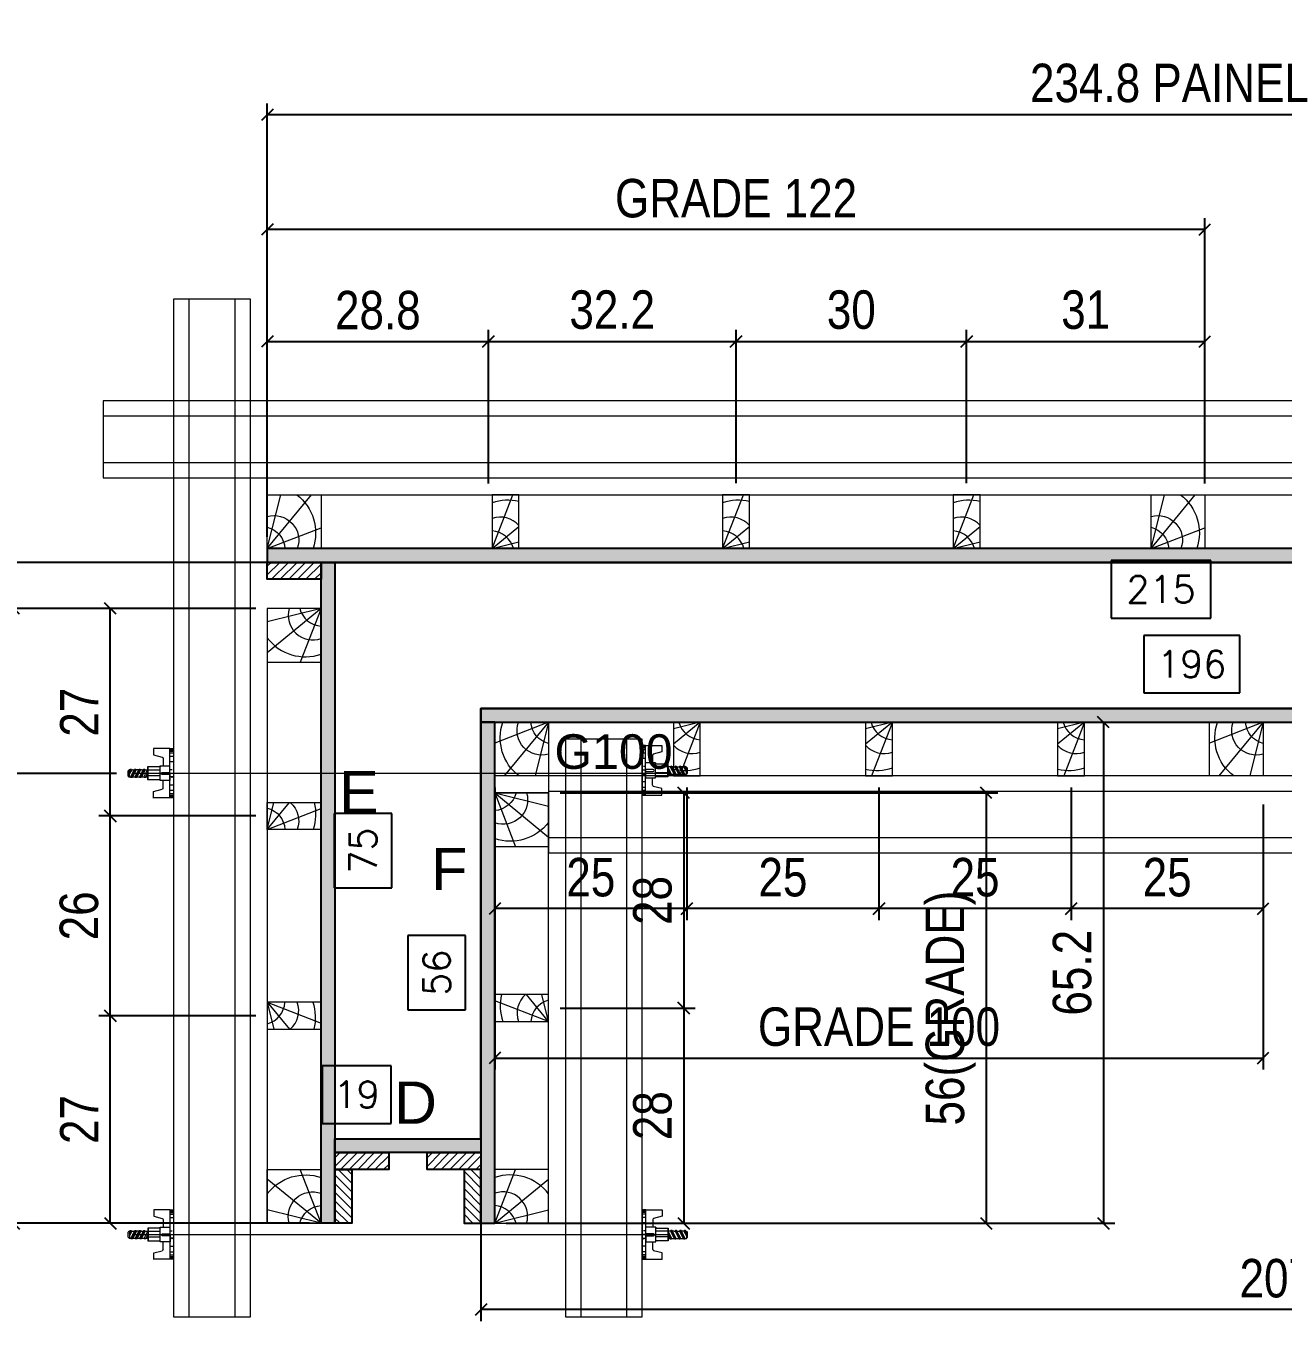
# Model space of a CAD drawing. Extents: x 2949 to 9203, y -16089 to 12527.
# Drawn here: x 3528.9 to 3856.1, y -8732.1 to -8395 of the extents above; entities that cross this region are included whole.
import ezdxf
from ezdxf.enums import TextEntityAlignment as Align

# ---------------------------------------------------------------- set-up
doc = ezdxf.new("R2010")
doc.units = 0
for name, color, linetype, lineweight in [('CONCRETO', 251, 'Continuous', 25), ('Hachura', 251, 'Continuous', 9), ('Madeira', 126, 'Continuous', 18), ('Perfil Metálico', 224, 'Continuous', 18), ('Texto Seção', 7, 'Continuous', 15)]:
    doc.layers.add(name, color=color, linetype=linetype, lineweight=lineweight)
for name, color, linetype in [('COTA', 241, 'Continuous'), ('MEIO_PONT', 93, 'Continuous'), ('Painéis', 200, 'Continuous'), ('SARRAFO', 251, 'Continuous'), ('TEXTO_GERAL', 7, 'Continuous')]:
    doc.layers.add(name, color=color, linetype=linetype)
doc.styles.add('ARIAL', font='arial.ttf')
doc.styles.add('COTA TECNICA 2X', font='techl___.ttf', dxfattribs={"height": 10})
doc.styles.add('ROMANS', font='romans.shx')
doc.styles.add('SANSSERIF', font='sas_____.pfb')
doc.dimstyles.new('Cota Seção interna', dxfattribs={"dimtxt": 7, "dimasz": 6, "dimexe": 0.18, "dimexo": 2, "dimgap": -4, "dimtad": 3, "dimdec": 1, "dimlfac": 0.5, "dimzin": 12, "dimdsep": 46, "dimtxsty": 'ROMANS', "dimblk": 'ARCHTICK', "dimcen": 0.09, "dimse1": 1, "dimse2": 1, "dimsd1": 1, "dimsd2": 1, "dimclrd": 180, "dimclre": 5, "dimclrt": 1, "dimadec": 0, "dimazin": 3, "dimtfac": 1, "dimtdec": 1, "dimtofl": 0, "dimtmove": 0, "dimatfit": 3, "dimldrblk": 'ARCHTICK', "dimfxl": 1, "dimtolj": 1, "dimtzin": 0, "dimarcsym": 0})
doc.dimstyles.new('SECAO PILAR', dxfattribs={"dimtxt": 10, "dimasz": 3, "dimexe": 3, "dimexo": 3, "dimgap": 3, "dimtad": 1, "dimdec": 1, "dimlfac": 0.5, "dimzin": 12, "dimdsep": 46, "dimtxsty": 'COTA TECNICA 2X', "dimblk1": 'OBLIQUE', "dimblk2": 'OBLIQUE', "dimsah": 1, "dimcen": 0.9, "dimclrd": 256, "dimclre": 256, "dimclrt": 256, "dimadec": 1, "dimazin": 3, "dimtfac": 1, "dimtdec": 1, "dimtmove": 0, "dimatfit": 3, "dimfxl": 1, "dimtolj": 1, "dimtzin": 12, "dimarcsym": 0})

# ---------------------------------------------------------------- blocks, each defined once
blk = doc.blocks.new('*D2548')
at = {"layer": 'COTA', "color": 180, "lineweight": -2, "transparency": 16777216}
for p, q in [((3623.96, -8665.61), (3605.96, -8665.61)), ((3605.96, -8665.61), (3605.96, -8680.61)), ((3623.96, -8680.61), (3623.96, -8665.61)), ((3605.96, -8680.61), (3623.96, -8680.61))]:
    blk.add_line(p, q, dxfattribs=at)
at = {"layer": 'Defpoints', "color": 0, "transparency": 16777216}
for p in [(3609.29, -8684.61), (3609.29, -8684.61), (3647.29, -8684.61)]:
    blk.add_point(p, dxfattribs=at)
at = {"layer": 'COTA', "color": 1, "transparency": 16777216, "insert": (3614.96, -8673.11), "char_height": 7, "attachment_point": 5, "style": 'ROMANS'}
blk.add_mtext('\\A1;19', dxfattribs=at)
blk = doc.blocks.new('_ArchTick')
at = {"color": 0, "linetype": 'ByBlock', "const_width": 0.15}
blk.add_lwpolyline([(-0.5, -0.5), (0.5, 0.5)], dxfattribs=at)
blk = doc.blocks.new('*D2563')
at = {"layer": 'COTA', "color": 180, "lineweight": -2, "transparency": 16777216}
for p, q in [((3837.29, -8534.11), (3811.29, -8534.11)), ((3811.29, -8534.11), (3811.29, -8549.11)), ((3837.29, -8549.11), (3837.29, -8534.11)), ((3811.29, -8549.11), (3837.29, -8549.11))]:
    blk.add_line(p, q, dxfattribs=at)
at = {"layer": 'Defpoints', "color": 0, "transparency": 16777216}
for p in [(3609.29, -8534.61), (4039.29, -8534.61), (4039.29, -8553.11)]:
    blk.add_point(p, dxfattribs=at)
at = {"layer": 'COTA', "color": 1, "transparency": 16777216, "insert": (3824.29, -8541.61), "char_height": 7, "attachment_point": 5, "style": 'ROMANS'}
blk.add_mtext('\\A1;215', dxfattribs=at)
blk = doc.blocks.new('C')
at = {"layer": 'Hachura', "color": 0}
for p, q in [((0, 3.22), (0, -3.22)), ((0.45, 3.22), (0, 3.22)), ((0.46, 3.16), (0, 3.16)), ((0.46, 3.05), (0, 3.05)), ((0.46, 2.88), (0, 2.88)), ((0, 2.75), (0, -1.16)), ((0.46, 2.65), (0, 2.65)), ((0.46, 2.23), (0, 2.23)), ((0.45, -3.23), (0.45, 3.22)), ((0.45, 3.22), (2.58, 3.22)), ((1.35, 1.94), (1.35, 0.96)), ((2.58, 2.39), (1.47, 2.09)), ((2.58, 3.22), (2.58, 2.39)), ((0.46, 1.51), (0, 1.51)), ((0.39, 0.49), (0.17, 0.49)), ((1.74, 0.97), (0.45, 0.97)), ((1.45, 0.1), (0.45, 0.1)), ((1.74, -0.97), (1.74, 0.97)), ((1.74, 0.97), (1.74, 0.84)), ((1.74, 0.97), (1.74, 0.84)), ((1.74, 0.84), (3.35, 0.84)), ((3.35, 0.45), (1.74, 0.45)), ((3.32, 0.84), (3.32, -0.84)), ((3.35, 0.84), (3.35, -0.84)), ((3.68, 0.45), (3.35, 0.45)), ((3.84, -0.52), (3.35, 0.45)), ((3.35, 0.06), (3.67, -0.57)), ((3.68, 0.45), (4.16, -0.52)), ((3.72, 0.5), (4.25, -0.57)), ((4.37, -0.55), (3.83, 0.53)), ((4.15, 0.45), (3.93, 0.45)), ((4.42, -0.52), (3.93, 0.45)), ((4.15, 0.45), (4.26, 0.45)), ((4.26, 0.45), (4.74, -0.52)), ((4.3, 0.5), (4.83, -0.57)), ((4.95, -0.55), (4.41, 0.53)), ((4.51, 0.45), (4.84, 0.45)), ((5, -0.52), (4.51, 0.45)), ((4.84, 0.45), (5.32, -0.52)), ((4.88, 0.5), (5.41, -0.57)), ((5.53, -0.55), (4.99, 0.53)), ((5.58, -0.52), (5.09, 0.45)), ((5.42, 0.45), (5.09, 0.45)), ((5.58, -0.52), (5.09, 0.45)), ((5.42, 0.45), (5.74, -0.19)), ((5.46, 0.5), (5.74, -0.07)), ((5.74, 0.19), (5.57, 0.53)), ((5.74, 0.32), (5.68, 0.45)), ((5.68, 0.45), (5.74, 0.45)), ((5.74, 0.45), (5.9, 0.29)), ((5.74, 0.45), (5.74, -0.52)), ((5.9, -0.36), (5.9, 0.29)), ((0.45, 0), (0, 0)), ((0.46, -1.52), (0, -1.52)), ((0.08, -0.48), (0.29, -0.48)), ((0.29, -0.48), (0.4, -0.48)), ((0.45, 0), (0.45, -0.97)), ((0.45, -0.16), (1.45, -0.16)), ((0.45, -0.65), (0.45, -0.32)), ((0.45, -3.23), (0.45, -0.65)), ((0.45, -0.97), (1.74, -0.97)), ((1.35, -1.94), (1.35, -0.97)), ((3.35, -0.32), (1.74, -0.32)), ((3.35, -0.84), (1.74, -0.84)), ((3.35, -0.07), (3.58, -0.52)), ((3.35, -0.52), (3.58, -0.52)), ((3.84, -0.52), (4.16, -0.52)), ((4.42, -0.52), (4.74, -0.52)), ((4.63, -0.52), (4.74, -0.52)), ((5, -0.52), (5.32, -0.52)), ((5.58, -0.52), (5.74, -0.52)), ((5.74, -0.52), (5.9, -0.36)), ((5.74, -0.52), (5.74, -0.52)), ((0.46, -2.23), (0, -2.23)), ((0.46, -2.65), (0, -2.65)), ((0.46, -2.88), (0, -2.88)), ((0.46, -3.05), (0, -3.05)), ((0.46, -3.16), (0, -3.16)), ((0, -3.22), (2.57, -3.22)), ((2.58, -2.39), (1.47, -2.1)), ((2.58, -3.23), (2.58, -2.39))]:
    blk.add_line(p, q, dxfattribs=at)
for centre, radius, start, end in [((1.52, 1.94), 0.161, 104.7436, 180), ((1.44, -0.03), 0.129, 272.695, 87.305), ((3.81, 0.39), 0.143, 25.5688, 154.4312), ((4.39, 0.39), 0.143, 25.5688, 154.4312), ((4.97, 0.39), 0.143, 25.5688, 154.4312), ((5.55, 0.39), 0.143, 25.5688, 154.4312), ((0.17, -0.37), 0.174, 221.744, 317.8592), ((3.71, -0.4), 0.174, 222.1408, 318.256), ((4.29, -0.4), 0.174, 222.1408, 318.256), ((4.87, -0.4), 0.174, 222.1408, 318.256), ((5.45, -0.4), 0.174, 222.1408, 318.256), ((5.61, -0.4), 0.174, 317.8592, 318.256), ((1.52, -1.94), 0.161, 180, 255.2564)]:
    blk.add_arc(centre, radius, start, end, dxfattribs=at)
blk = doc.blocks.new('_Oblique')
at = {"color": 0, "linetype": 'ByBlock', "lineweight": -2}
blk.add_line((-0.5, -0.5), (0.5, 0.5), dxfattribs=at)
blk = doc.blocks.new('*D2549')
at = {"layer": 'COTA', "lineweight": -2, "transparency": 16777216}
for p, q in [((3602.73, -8534.61), (3467.65, -8534.61)), ((3470.65, -8706.61), (3470.65, -8534.61)), ((3602.69, -8706.61), (3467.65, -8706.61))]:
    blk.add_line(p, q, dxfattribs=at)
at = {"layer": 'Defpoints', "color": 0, "transparency": 16777216}
for p in [(3470.65, -8534.61), (3605.73, -8534.61), (3605.69, -8706.61)]:
    blk.add_point(p, dxfattribs=at)
at = {"layer": 'COTA', "lineweight": -2, "transparency": 16777216, "xscale": 3, "yscale": 3, "zscale": 3}
for p, rotation in [((3470.65, -8534.61), 90), ((3470.65, -8706.61), 270)]:
    blk.add_blockref('_Oblique', p, dxfattribs=dict(at, rotation=rotation))
at = {"layer": 'COTA', "transparency": 16777216, "insert": (3462.53, -8620.61), "char_height": 10, "attachment_point": 5, "rotation": 90, "style": 'COTA TECNICA 2X'}
blk.add_mtext('\\A1;86 PAINEL', dxfattribs=at)
blk = doc.blocks.new('*D2564')
at = {"layer": 'COTA', "linetype": 'ByBlock', "lineweight": -2, "transparency": 16777216}
for p, q in [((3591.69, -8528.01), (3591.69, -8415.16)), ((4061.29, -8531.61), (4061.29, -8415.16)), ((4061.29, -8418.16), (3591.69, -8418.16))]:
    blk.add_line(p, q, dxfattribs=at)
at = {"layer": 'Defpoints', "color": 0, "linetype": 'ByBlock', "transparency": 16777216}
for p in [(3591.69, -8418.16), (3591.69, -8531.01), (4061.29, -8534.61)]:
    blk.add_point(p, dxfattribs=at)
at = {"layer": 'COTA', "linetype": 'ByBlock', "lineweight": -2, "transparency": 16777216, "xscale": 3, "yscale": 3, "zscale": 3, "rotation": 180}
blk.add_blockref('_Oblique', (3591.69, -8418.16), dxfattribs=at)
at = {"layer": 'COTA', "linetype": 'ByBlock', "lineweight": -2, "transparency": 16777216, "xscale": 3, "yscale": 3, "zscale": 3}
blk.add_blockref('_Oblique', (4061.29, -8418.16), dxfattribs=at)
at = {"layer": 'COTA', "linetype": 'ByBlock', "transparency": 16777216, "insert": (3826.49, -8409.92), "char_height": 10, "attachment_point": 5, "style": 'COTA TECNICA 2X'}
blk.add_mtext('\\A1;234.8 PAINEL', dxfattribs=at)
blk = doc.blocks.new('PONTALETE')
at = {"layer": 'Madeira'}
for q in [(2.71, 7), (7, 5.76), (7, 1.74)]:
    blk.add_line((0, 0), q, dxfattribs=at)
blk.add_lwpolyline([(0, 0), (7, 0), (7, 7), (0, 7)], close=True, dxfattribs=at)
for centre, radius, start, end in [((2.04, 0.06), 6.23, 37.2818, 109.0913), ((1.09, 0.9), 3.19, 343.603, 109.9847), ((-0.21, -0.78), 3.09, 14.6322, 86.0383)]:
    blk.add_arc(centre, radius, start, end, dxfattribs=at)
blk = doc.blocks.new('MEIO PONTALETE')
at = {"layer": 'Madeira'}
for q in [(2.71, 7), (3.5, 2.88), (3.5, 0.87)]:
    blk.add_line((0, 0), q, dxfattribs=at)
blk.add_lwpolyline([(0, 0), (3.5, 0), (3.5, 7), (0, 7)], close=True, dxfattribs=at)
for centre, radius, start, end in [((2.04, 0.06), 6.23, 76.4499, 109.0913), ((1.09, 0.9), 3.19, 40.9063, 109.9847), ((-0.21, -0.78), 3.09, 14.6322, 86.0383)]:
    blk.add_arc(centre, radius, start, end, dxfattribs=at)
blk = doc.blocks.new('*D2565')
at = {"layer": 'COTA', "lineweight": -2, "transparency": 16777216}
for p, q in [((3591.69, -8514.01), (3591.69, -8474.13)), ((3649.22, -8514.09), (3649.22, -8474.13)), ((3591.69, -8477.13), (3649.22, -8477.13))]:
    blk.add_line(p, q, dxfattribs=at)
at = {"layer": 'Defpoints', "color": 0, "transparency": 16777216}
for p in [(3649.22, -8477.13), (3591.69, -8517.01), (3649.22, -8517.09)]:
    blk.add_point(p, dxfattribs=at)
at = {"layer": 'COTA', "lineweight": -2, "transparency": 16777216, "xscale": 3, "yscale": 3, "zscale": 3, "rotation": 180}
blk.add_blockref('_Oblique', (3591.69, -8477.13), dxfattribs=at)
at = {"layer": 'COTA', "lineweight": -2, "transparency": 16777216, "xscale": 3, "yscale": 3, "zscale": 3}
blk.add_blockref('_Oblique', (3649.22, -8477.13), dxfattribs=at)
at = {"layer": 'COTA', "transparency": 16777216, "insert": (3620.46, -8469.04), "char_height": 10, "attachment_point": 5, "style": 'COTA TECNICA 2X'}
blk.add_mtext('\\A1;28.8', dxfattribs=at)
blk = doc.blocks.new('*D2566')
at = {"layer": 'COTA', "lineweight": -2, "transparency": 16777216}
for p, q in [((3649.22, -8514.09), (3649.22, -8474.13)), ((3713.69, -8514.01), (3713.69, -8474.13)), ((3649.22, -8477.13), (3713.69, -8477.13))]:
    blk.add_line(p, q, dxfattribs=at)
at = {"layer": 'Defpoints', "color": 0, "transparency": 16777216}
for p in [(3713.69, -8477.13), (3649.22, -8517.09), (3713.69, -8517.01)]:
    blk.add_point(p, dxfattribs=at)
at = {"layer": 'COTA', "lineweight": -2, "transparency": 16777216, "xscale": 3, "yscale": 3, "zscale": 3, "rotation": 180}
blk.add_blockref('_Oblique', (3649.22, -8477.13), dxfattribs=at)
at = {"layer": 'COTA', "lineweight": -2, "transparency": 16777216, "xscale": 3, "yscale": 3, "zscale": 3}
blk.add_blockref('_Oblique', (3713.69, -8477.13), dxfattribs=at)
at = {"layer": 'COTA', "transparency": 16777216, "insert": (3681.46, -8468.91), "char_height": 10, "attachment_point": 5, "style": 'COTA TECNICA 2X'}
blk.add_mtext('\\A1;32.2', dxfattribs=at)
blk = doc.blocks.new('*D2567')
at = {"layer": 'COTA', "lineweight": -2, "transparency": 16777216}
for p, q in [((3713.69, -8514.01), (3713.69, -8474.13)), ((3773.69, -8514.01), (3773.69, -8474.13)), ((3713.69, -8477.13), (3773.69, -8477.13))]:
    blk.add_line(p, q, dxfattribs=at)
at = {"layer": 'Defpoints', "color": 0, "transparency": 16777216}
for p in [(3773.69, -8477.13), (3713.69, -8517.01), (3773.69, -8517.01)]:
    blk.add_point(p, dxfattribs=at)
at = {"layer": 'COTA', "lineweight": -2, "transparency": 16777216, "xscale": 3, "yscale": 3, "zscale": 3, "rotation": 180}
blk.add_blockref('_Oblique', (3713.69, -8477.13), dxfattribs=at)
at = {"layer": 'COTA', "lineweight": -2, "transparency": 16777216, "xscale": 3, "yscale": 3, "zscale": 3}
blk.add_blockref('_Oblique', (3773.69, -8477.13), dxfattribs=at)
at = {"layer": 'COTA', "transparency": 16777216, "insert": (3743.69, -8468.91), "char_height": 10, "attachment_point": 5, "style": 'COTA TECNICA 2X'}
blk.add_mtext('\\A1;30', dxfattribs=at)
blk = doc.blocks.new('*D2568')
at = {"layer": 'COTA', "lineweight": -2, "transparency": 16777216}
for p, q in [((3773.69, -8514.01), (3773.69, -8474.13)), ((3835.69, -8514.09), (3835.69, -8474.13)), ((3773.69, -8477.13), (3835.69, -8477.13))]:
    blk.add_line(p, q, dxfattribs=at)
at = {"layer": 'Defpoints', "color": 0, "transparency": 16777216}
for p in [(3835.69, -8477.13), (3773.69, -8517.01), (3835.69, -8517.09)]:
    blk.add_point(p, dxfattribs=at)
at = {"layer": 'COTA', "lineweight": -2, "transparency": 16777216, "xscale": 3, "yscale": 3, "zscale": 3, "rotation": 180}
blk.add_blockref('_Oblique', (3773.69, -8477.13), dxfattribs=at)
at = {"layer": 'COTA', "lineweight": -2, "transparency": 16777216, "xscale": 3, "yscale": 3, "zscale": 3}
blk.add_blockref('_Oblique', (3835.69, -8477.13), dxfattribs=at)
at = {"layer": 'COTA', "transparency": 16777216, "insert": (3804.69, -8468.91), "char_height": 10, "attachment_point": 5, "style": 'COTA TECNICA 2X'}
blk.add_mtext('\\A1;31', dxfattribs=at)
blk = doc.blocks.new('*D2569')
at = {"layer": 'COTA', "lineweight": -2, "transparency": 16777216}
for p, q in [((3591.69, -8514.01), (3591.69, -8445.01)), ((3835.69, -8514.01), (3835.69, -8445.01)), ((3835.69, -8448.01), (3591.69, -8448.01))]:
    blk.add_line(p, q, dxfattribs=at)
at = {"layer": 'Defpoints', "color": 0, "transparency": 16777216}
for p in [(3591.69, -8448.01), (3591.69, -8517.01), (3835.69, -8517.01)]:
    blk.add_point(p, dxfattribs=at)
at = {"layer": 'COTA', "lineweight": -2, "transparency": 16777216, "xscale": 3, "yscale": 3, "zscale": 3, "rotation": 180}
blk.add_blockref('_Oblique', (3591.69, -8448.01), dxfattribs=at)
at = {"layer": 'COTA', "lineweight": -2, "transparency": 16777216, "xscale": 3, "yscale": 3, "zscale": 3}
blk.add_blockref('_Oblique', (3835.69, -8448.01), dxfattribs=at)
at = {"layer": 'COTA', "transparency": 16777216, "insert": (3713.69, -8439.91), "char_height": 10, "attachment_point": 5, "style": 'COTA TECNICA 2X'}
blk.add_mtext('\\A1;GRADE 122', dxfattribs=at)
blk = doc.blocks.new('*D2573')
at = {"layer": 'COTA', "color": 180, "lineweight": -2, "transparency": 16777216}
for p, q in [((3844.79, -8553.61), (3819.79, -8553.61)), ((3819.79, -8553.61), (3819.79, -8568.61)), ((3844.79, -8568.61), (3844.79, -8553.61)), ((3819.79, -8568.61), (3844.79, -8568.61))]:
    blk.add_line(p, q, dxfattribs=at)
at = {"layer": 'Defpoints', "color": 0, "transparency": 16777216}
for p in [(3647.29, -8572.61), (3647.29, -8572.61), (4039.29, -8572.61)]:
    blk.add_point(p, dxfattribs=at)
at = {"layer": 'COTA', "color": 1, "transparency": 16777216, "insert": (3832.29, -8561.11), "char_height": 7, "attachment_point": 5, "style": 'ROMANS'}
blk.add_mtext('\\A1;196', dxfattribs=at)
blk = doc.blocks.new('*D2554')
at = {"layer": 'COTA', "lineweight": -2, "transparency": 16777216}
for p, q in [((3588.69, -8546.61), (3522.7, -8546.61)), ((3525.7, -8706.61), (3525.7, -8546.61)), ((3588.69, -8706.61), (3522.7, -8706.61))]:
    blk.add_line(p, q, dxfattribs=at)
at = {"layer": 'Defpoints', "color": 0, "transparency": 16777216}
for p in [(3525.7, -8546.61), (3591.69, -8546.61), (3591.69, -8706.61)]:
    blk.add_point(p, dxfattribs=at)
at = {"layer": 'COTA', "lineweight": -2, "transparency": 16777216, "xscale": 3, "yscale": 3, "zscale": 3}
for p, rotation in [((3525.7, -8546.61), 90), ((3525.7, -8706.61), 270)]:
    blk.add_blockref('_Oblique', p, dxfattribs=dict(at, rotation=rotation))
at = {"layer": 'COTA', "transparency": 16777216, "insert": (3517.57, -8626.61), "char_height": 10, "attachment_point": 5, "rotation": 90, "style": 'COTA TECNICA 2X'}
blk.add_mtext('\\A1;GRADE 80', dxfattribs=at)
blk = doc.blocks.new('*D2555')
at = {"layer": 'COTA', "lineweight": -2, "transparency": 16777216}
for p, q in [((3588.69, -8546.61), (3547.82, -8546.61)), ((3550.82, -8600.61), (3550.82, -8546.61)), ((3588.69, -8600.61), (3547.82, -8600.61))]:
    blk.add_line(p, q, dxfattribs=at)
at = {"layer": 'Defpoints', "color": 0, "transparency": 16777216}
for p in [(3550.82, -8546.61), (3591.69, -8546.61), (3591.69, -8600.61)]:
    blk.add_point(p, dxfattribs=at)
at = {"layer": 'COTA', "lineweight": -2, "transparency": 16777216, "xscale": 3, "yscale": 3, "zscale": 3}
for p, rotation in [((3550.82, -8546.61), 90), ((3550.82, -8600.61), 270)]:
    blk.add_blockref('_Oblique', p, dxfattribs=dict(at, rotation=rotation))
at = {"layer": 'COTA', "transparency": 16777216, "insert": (3542.75, -8573.61), "char_height": 10, "attachment_point": 5, "rotation": 90, "style": 'COTA TECNICA 2X'}
blk.add_mtext('\\A1;27', dxfattribs=at)
blk = doc.blocks.new('*D2556')
at = {"layer": 'COTA', "lineweight": -2, "transparency": 16777216}
for p, q in [((3588.69, -8652.61), (3547.82, -8652.61)), ((3550.82, -8706.61), (3550.82, -8652.61)), ((3588.69, -8706.61), (3547.82, -8706.61))]:
    blk.add_line(p, q, dxfattribs=at)
at = {"layer": 'Defpoints', "color": 0, "transparency": 16777216}
for p in [(3550.82, -8652.61), (3591.69, -8652.61), (3591.69, -8706.61)]:
    blk.add_point(p, dxfattribs=at)
at = {"layer": 'COTA', "lineweight": -2, "transparency": 16777216, "xscale": 3, "yscale": 3, "zscale": 3}
for p, rotation in [((3550.82, -8652.61), 90), ((3550.82, -8706.61), 270)]:
    blk.add_blockref('_Oblique', p, dxfattribs=dict(at, rotation=rotation))
at = {"layer": 'COTA', "transparency": 16777216, "insert": (3542.75, -8679.61), "char_height": 10, "attachment_point": 5, "rotation": 90, "style": 'COTA TECNICA 2X'}
blk.add_mtext('\\A1;27', dxfattribs=at)
blk = doc.blocks.new('*D2557')
at = {"layer": 'COTA', "lineweight": -2, "transparency": 16777216}
for p, q in [((3588.69, -8600.61), (3547.82, -8600.61)), ((3550.82, -8652.61), (3550.82, -8600.61)), ((3588.69, -8652.61), (3547.82, -8652.61))]:
    blk.add_line(p, q, dxfattribs=at)
at = {"layer": 'Defpoints', "color": 0, "transparency": 16777216}
for p in [(3550.82, -8600.61), (3591.69, -8600.61), (3591.69, -8652.61)]:
    blk.add_point(p, dxfattribs=at)
at = {"layer": 'COTA', "lineweight": -2, "transparency": 16777216, "xscale": 3, "yscale": 3, "zscale": 3}
for p, rotation in [((3550.82, -8600.61), 90), ((3550.82, -8652.61), 270)]:
    blk.add_blockref('_Oblique', p, dxfattribs=dict(at, rotation=rotation))
at = {"layer": 'COTA', "transparency": 16777216, "insert": (3542.72, -8626.61), "char_height": 10, "attachment_point": 5, "rotation": 90, "style": 'COTA TECNICA 2X'}
blk.add_mtext('\\A1;26', dxfattribs=at)
blk = doc.blocks.new('*D2558')
at = {"layer": 'COTA', "lineweight": -2, "transparency": 16777216}
for p, q in [((3667.89, -8594.61), (3781.78, -8594.61)), ((3778.78, -8594.61), (3778.78, -8706.61)), ((3667.89, -8706.61), (3781.78, -8706.61))]:
    blk.add_line(p, q, dxfattribs=at)
at = {"layer": 'Defpoints', "color": 0, "transparency": 16777216}
for p in [(3664.89, -8594.61), (3664.89, -8706.61), (3778.78, -8706.61)]:
    blk.add_point(p, dxfattribs=at)
at = {"layer": 'COTA', "lineweight": -2, "transparency": 16777216, "xscale": 3, "yscale": 3, "zscale": 3}
for p, rotation in [((3778.78, -8594.61), 90), ((3778.78, -8706.61), 270)]:
    blk.add_blockref('_Oblique', p, dxfattribs=dict(at, rotation=rotation))
at = {"layer": 'COTA', "transparency": 16777216, "insert": (3769.55, -8650.61), "char_height": 10, "attachment_point": 5, "rotation": 90, "style": 'COTA TECNICA 2X'}
blk.add_mtext('\\A1;56(GRADE)', dxfattribs=at)
blk = doc.blocks.new('*D2559')
at = {"layer": 'COTA', "lineweight": -2, "transparency": 16777216}
for p, q in [((3667.89, -8650.61), (3703.07, -8650.61)), ((3700.07, -8650.61), (3700.07, -8706.61)), ((3667.89, -8706.61), (3703.07, -8706.61))]:
    blk.add_line(p, q, dxfattribs=at)
at = {"layer": 'Defpoints', "color": 0, "transparency": 16777216}
for p in [(3664.89, -8650.61), (3664.89, -8706.61), (3700.07, -8706.61)]:
    blk.add_point(p, dxfattribs=at)
at = {"layer": 'COTA', "lineweight": -2, "transparency": 16777216, "xscale": 3, "yscale": 3, "zscale": 3}
for p, rotation in [((3700.07, -8650.61), 90), ((3700.07, -8706.61), 270)]:
    blk.add_blockref('_Oblique', p, dxfattribs=dict(at, rotation=rotation))
at = {"layer": 'COTA', "transparency": 16777216, "insert": (3691.97, -8678.61), "char_height": 10, "attachment_point": 5, "rotation": 90, "style": 'COTA TECNICA 2X'}
blk.add_mtext('\\A1;28', dxfattribs=at)
blk = doc.blocks.new('*D2560')
at = {"layer": 'COTA', "lineweight": -2, "transparency": 16777216}
for p, q in [((3667.89, -8594.61), (3703.07, -8594.61)), ((3700.07, -8594.61), (3700.07, -8650.61)), ((3667.89, -8650.61), (3703.07, -8650.61))]:
    blk.add_line(p, q, dxfattribs=at)
at = {"layer": 'Defpoints', "color": 0, "transparency": 16777216}
for p in [(3664.89, -8594.61), (3664.89, -8650.61), (3700.07, -8650.61)]:
    blk.add_point(p, dxfattribs=at)
at = {"layer": 'COTA', "lineweight": -2, "transparency": 16777216, "xscale": 3, "yscale": 3, "zscale": 3}
for p, rotation in [((3700.07, -8594.61), 90), ((3700.07, -8650.61), 270)]:
    blk.add_blockref('_Oblique', p, dxfattribs=dict(at, rotation=rotation))
at = {"layer": 'COTA', "transparency": 16777216, "insert": (3691.97, -8622.61), "char_height": 10, "attachment_point": 5, "rotation": 90, "style": 'COTA TECNICA 2X'}
blk.add_mtext('\\A1;28', dxfattribs=at)
blk = doc.blocks.new('*D2577')
at = {"layer": 'COTA', "lineweight": -2, "transparency": 16777216}
for p, q in [((3552.45, -8589.55), (3490.62, -8589.55)), ((3493.62, -8706.61), (3493.62, -8589.55)), ((3588.69, -8706.61), (3490.62, -8706.61))]:
    blk.add_line(p, q, dxfattribs=at)
at = {"layer": 'Defpoints', "color": 0, "transparency": 16777216}
for p in [(3493.62, -8589.55), (3555.45, -8589.55), (3591.69, -8706.61)]:
    blk.add_point(p, dxfattribs=at)
at = {"layer": 'COTA', "lineweight": -2, "transparency": 16777216, "xscale": 3, "yscale": 3, "zscale": 3}
for p, rotation in [((3493.62, -8589.55), 90), ((3493.62, -8706.61), 270)]:
    blk.add_blockref('_Oblique', p, dxfattribs=dict(at, rotation=rotation))
at = {"layer": 'COTA', "transparency": 16777216, "insert": (3485.48, -8648.08), "char_height": 10, "attachment_point": 5, "rotation": 90, "style": 'COTA TECNICA 2X'}
blk.add_mtext('\\A1;58.5', dxfattribs=at)
blk = doc.blocks.new('*D2561')
at = {"layer": 'COTA', "color": 180, "lineweight": -2, "transparency": 16777216}
for p, q in [((3643.29, -8631.75), (3628.29, -8631.75)), ((3628.29, -8631.75), (3628.29, -8651.08)), ((3643.29, -8651.08), (3643.29, -8631.75)), ((3628.29, -8651.08), (3643.29, -8651.08))]:
    blk.add_line(p, q, dxfattribs=at)
at = {"layer": 'Defpoints', "color": 0, "transparency": 16777216}
for p in [(3647.29, -8572.61), (3647.29, -8684.61), (3647.29, -8684.61)]:
    blk.add_point(p, dxfattribs=at)
at = {"layer": 'COTA', "color": 1, "transparency": 16777216, "insert": (3635.79, -8641.41), "char_height": 7, "attachment_point": 5, "rotation": 90, "style": 'ROMANS'}
blk.add_mtext('\\A1;56', dxfattribs=at)
blk = doc.blocks.new('*D2562')
at = {"layer": 'COTA', "color": 180, "lineweight": -2, "transparency": 16777216}
for p, q in [((3624.1, -8599.95), (3609.1, -8599.95)), ((3609.1, -8599.95), (3609.1, -8619.28)), ((3624.1, -8619.28), (3624.1, -8599.95)), ((3609.1, -8619.28), (3624.1, -8619.28))]:
    blk.add_line(p, q, dxfattribs=at)
at = {"layer": 'Defpoints', "color": 0, "transparency": 16777216}
for p in [(3609.29, -8534.61), (3609.29, -8684.61), (3628.1, -8684.61)]:
    blk.add_point(p, dxfattribs=at)
at = {"layer": 'COTA', "color": 1, "transparency": 16777216, "insert": (3616.6, -8609.61), "char_height": 7, "attachment_point": 5, "rotation": 90, "style": 'ROMANS'}
blk.add_mtext('\\A1;75', dxfattribs=at)
blk = doc.blocks.new('*D2578')
at = {"layer": 'COTA', "linetype": 'ByBlock', "lineweight": -2, "transparency": 16777216}
for p, q in [((3647.29, -8579.21), (3647.29, -8732.07)), ((4061.29, -8579.21), (4061.29, -8732.07)), ((4061.29, -8729.07), (3647.29, -8729.07))]:
    blk.add_line(p, q, dxfattribs=at)
at = {"layer": 'Defpoints', "color": 0, "linetype": 'ByBlock', "transparency": 16777216}
for p in [(3647.29, -8576.21), (4061.29, -8576.21), (3647.29, -8729.07)]:
    blk.add_point(p, dxfattribs=at)
at = {"layer": 'COTA', "linetype": 'ByBlock', "lineweight": -2, "transparency": 16777216, "xscale": 3, "yscale": 3, "zscale": 3, "rotation": 180}
blk.add_blockref('_Oblique', (3647.29, -8729.07), dxfattribs=at)
at = {"layer": 'COTA', "linetype": 'ByBlock', "lineweight": -2, "transparency": 16777216, "xscale": 3, "yscale": 3, "zscale": 3}
blk.add_blockref('_Oblique', (4061.29, -8729.07), dxfattribs=at)
at = {"layer": 'COTA', "linetype": 'ByBlock', "transparency": 16777216, "insert": (3854.29, -8720.97), "char_height": 10, "attachment_point": 5, "style": 'COTA TECNICA 2X'}
blk.add_mtext('\\A1;207', dxfattribs=at)
blk = doc.blocks.new('*D2579')
at = {"layer": 'COTA', "lineweight": -2, "transparency": 16777216}
for p, q in [((3653.89, -8576.21), (3812.3, -8576.21)), ((3809.3, -8576.21), (3809.3, -8706.61)), ((3653.89, -8706.61), (3812.3, -8706.61))]:
    blk.add_line(p, q, dxfattribs=at)
at = {"layer": 'Defpoints', "color": 0, "transparency": 16777216}
for p in [(3650.89, -8576.21), (3650.89, -8706.61), (3809.3, -8706.61)]:
    blk.add_point(p, dxfattribs=at)
at = {"layer": 'COTA', "lineweight": -2, "transparency": 16777216, "xscale": 3, "yscale": 3, "zscale": 3}
for p, rotation in [((3809.3, -8576.21), 90), ((3809.3, -8706.61), 270)]:
    blk.add_blockref('_Oblique', p, dxfattribs=dict(at, rotation=rotation))
at = {"layer": 'COTA', "transparency": 16777216, "insert": (3801.19, -8641.41), "char_height": 10, "attachment_point": 5, "rotation": 90, "style": 'COTA TECNICA 2X'}
blk.add_mtext('\\A1;65.2', dxfattribs=at)
blk = doc.blocks.new('*D2607')
at = {"layer": 'COTA', "lineweight": -2, "transparency": 16777216}
for p, q in [((3650.89, -8597.61), (3650.89, -8666.61)), ((3850.89, -8597.61), (3850.89, -8666.61)), ((3650.89, -8663.61), (3850.89, -8663.61))]:
    blk.add_line(p, q, dxfattribs=at)
at = {"layer": 'Defpoints', "color": 0, "transparency": 16777216}
for p in [(3650.89, -8594.61), (3850.89, -8594.61), (3850.89, -8663.61)]:
    blk.add_point(p, dxfattribs=at)
at = {"layer": 'COTA', "lineweight": -2, "transparency": 16777216, "xscale": 3, "yscale": 3, "zscale": 3, "rotation": 180}
blk.add_blockref('_Oblique', (3650.89, -8663.61), dxfattribs=at)
at = {"layer": 'COTA', "lineweight": -2, "transparency": 16777216, "xscale": 3, "yscale": 3, "zscale": 3}
blk.add_blockref('_Oblique', (3850.89, -8663.61), dxfattribs=at)
at = {"layer": 'COTA', "transparency": 16777216, "insert": (3750.89, -8655.51), "char_height": 10, "attachment_point": 5, "style": 'COTA TECNICA 2X'}
blk.add_mtext('\\A1;GRADE 100', dxfattribs=at)
blk = doc.blocks.new('*D2609')
at = {"layer": 'COTA', "lineweight": -2, "transparency": 16777216}
for p, q in [((3700.89, -8593.21), (3700.89, -8627.72)), ((3750.89, -8593.21), (3750.89, -8627.72)), ((3750.89, -8624.72), (3700.89, -8624.72))]:
    blk.add_line(p, q, dxfattribs=at)
at = {"layer": 'Defpoints', "color": 0, "transparency": 16777216}
for p in [(3700.89, -8590.21), (3750.89, -8590.21), (3700.89, -8624.72)]:
    blk.add_point(p, dxfattribs=at)
at = {"layer": 'COTA', "lineweight": -2, "transparency": 16777216, "xscale": 3, "yscale": 3, "zscale": 3, "rotation": 180}
blk.add_blockref('_Oblique', (3700.89, -8624.72), dxfattribs=at)
at = {"layer": 'COTA', "lineweight": -2, "transparency": 16777216, "xscale": 3, "yscale": 3, "zscale": 3}
blk.add_blockref('_Oblique', (3750.89, -8624.72), dxfattribs=at)
at = {"layer": 'COTA', "transparency": 16777216, "insert": (3725.89, -8616.61), "char_height": 10, "attachment_point": 5, "style": 'COTA TECNICA 2X'}
blk.add_mtext('\\A1;25', dxfattribs=at)
blk = doc.blocks.new('*D2610')
at = {"layer": 'COTA', "lineweight": -2, "transparency": 16777216}
for p, q in [((3650.89, -8593.21), (3650.89, -8627.72)), ((3700.89, -8593.21), (3700.89, -8627.72)), ((3700.89, -8624.72), (3650.89, -8624.72))]:
    blk.add_line(p, q, dxfattribs=at)
at = {"layer": 'Defpoints', "color": 0, "transparency": 16777216}
for p in [(3650.89, -8590.21), (3700.89, -8590.21), (3650.89, -8624.72)]:
    blk.add_point(p, dxfattribs=at)
at = {"layer": 'COTA', "lineweight": -2, "transparency": 16777216, "xscale": 3, "yscale": 3, "zscale": 3, "rotation": 180}
blk.add_blockref('_Oblique', (3650.89, -8624.72), dxfattribs=at)
at = {"layer": 'COTA', "lineweight": -2, "transparency": 16777216, "xscale": 3, "yscale": 3, "zscale": 3}
blk.add_blockref('_Oblique', (3700.89, -8624.72), dxfattribs=at)
at = {"layer": 'COTA', "transparency": 16777216, "insert": (3675.89, -8616.61), "char_height": 10, "attachment_point": 5, "style": 'COTA TECNICA 2X'}
blk.add_mtext('\\A1;25', dxfattribs=at)
blk = doc.blocks.new('*D2608')
at = {"layer": 'COTA', "lineweight": -2, "transparency": 16777216}
for p, q in [((3800.89, -8597.61), (3800.89, -8627.72)), ((3850.89, -8597.61), (3850.89, -8627.72)), ((3850.89, -8624.72), (3800.89, -8624.72))]:
    blk.add_line(p, q, dxfattribs=at)
at = {"layer": 'Defpoints', "color": 0, "transparency": 16777216}
for p in [(3800.89, -8594.61), (3850.89, -8594.61), (3800.89, -8624.72)]:
    blk.add_point(p, dxfattribs=at)
at = {"layer": 'COTA', "lineweight": -2, "transparency": 16777216, "xscale": 3, "yscale": 3, "zscale": 3, "rotation": 180}
blk.add_blockref('_Oblique', (3800.89, -8624.72), dxfattribs=at)
at = {"layer": 'COTA', "lineweight": -2, "transparency": 16777216, "xscale": 3, "yscale": 3, "zscale": 3}
blk.add_blockref('_Oblique', (3850.89, -8624.72), dxfattribs=at)
at = {"layer": 'COTA', "transparency": 16777216, "insert": (3825.89, -8616.61), "char_height": 10, "attachment_point": 5, "style": 'COTA TECNICA 2X'}
blk.add_mtext('\\A1;25', dxfattribs=at)
blk = doc.blocks.new('*D2611')
at = {"layer": 'COTA', "lineweight": -2, "transparency": 16777216}
for p, q in [((3750.89, -8593.21), (3750.89, -8627.72)), ((3800.89, -8593.21), (3800.89, -8627.72)), ((3800.89, -8624.72), (3750.89, -8624.72))]:
    blk.add_line(p, q, dxfattribs=at)
at = {"layer": 'Defpoints', "color": 0, "transparency": 16777216}
for p in [(3750.89, -8590.21), (3800.89, -8590.21), (3750.89, -8624.72)]:
    blk.add_point(p, dxfattribs=at)
at = {"layer": 'COTA', "lineweight": -2, "transparency": 16777216, "xscale": 3, "yscale": 3, "zscale": 3, "rotation": 180}
blk.add_blockref('_Oblique', (3750.89, -8624.72), dxfattribs=at)
at = {"layer": 'COTA', "lineweight": -2, "transparency": 16777216, "xscale": 3, "yscale": 3, "zscale": 3}
blk.add_blockref('_Oblique', (3800.89, -8624.72), dxfattribs=at)
at = {"layer": 'COTA', "transparency": 16777216, "insert": (3775.89, -8616.61), "char_height": 10, "attachment_point": 5, "style": 'COTA TECNICA 2X'}
blk.add_mtext('\\A1;25', dxfattribs=at)

msp = doc.modelspace()

# ---------------------------------------------------------------- hatches: boundary and pattern name
at = {"layer": 'Hachura'}
h = msp.add_hatch(color=256, dxfattribs=at)
h.dxf.hatch_style = 1
h.paths.add_polyline_path([(3591.69, -8531.01), (3591.69, -8534.61), (4061.29, -8534.61), (4061.29, -8531.01)])
h = msp.add_hatch(dxfattribs=at)
h.set_pattern_fill('ANSI31', color=256, scale=0.5, angle=180, style=0)
h.set_pattern_definition([(225, (-5179.1022, -31326.822), (1.12253202, -1.12253202), [])])
h.paths.add_polyline_path([(3591.69, -8534.61), (3591.69, -8539.01), (3605.69, -8539.01), (3605.69, -8534.61)])
h = msp.add_hatch(color=256, dxfattribs=at)
h.dxf.hatch_style = 1
h.paths.add_polyline_path([(3609.29, -8534.61), (3609.29, -8706.61), (3605.69, -8706.61), (3605.69, -8534.61)])
h = msp.add_hatch(color=256, dxfattribs=at)
h.dxf.hatch_style = 1
h.paths.add_polyline_path([(4061.29, -8572.61), (3647.29, -8572.61), (3647.29, -8576.21), (4061.29, -8576.21)])
h = msp.add_hatch(color=256, dxfattribs=at)
h.dxf.hatch_style = 1
h.paths.add_polyline_path([(3647.29, -8576.21), (3647.29, -8706.61), (3650.89, -8706.61), (3650.89, -8576.21)])
h = msp.add_hatch(color=256, dxfattribs=at)
h.dxf.hatch_style = 1
h.paths.add_polyline_path([(3609.29, -8688.21), (3609.29, -8684.61), (3647.29, -8684.61), (3647.29, -8688.21)])
h = msp.add_hatch(dxfattribs=at)
h.set_pattern_fill('ANSI31', color=256, scale=0.5, angle=180, style=0)
h.set_pattern_definition([(225, (-5514.6624, -32543.3822), (1.12253202, -1.12253202), [])])
h.paths.add_polyline_path([(3623.29, -8692.61), (3623.29, -8688.21), (3609.29, -8688.21), (3609.29, -8692.61)])
h = msp.add_hatch(dxfattribs=at)
h.set_pattern_fill('ANSI31', color=256, scale=0.5, angle=180, style=0)
h.set_pattern_definition([(225, (-5490.6624, -32543.3822), (1.12253202, -1.12253202), [])])
h.paths.add_polyline_path([(3647.29, -8692.61), (3647.29, -8688.21), (3633.29, -8688.21), (3633.29, -8692.61)])
h = msp.add_hatch(dxfattribs=at)
h.set_pattern_fill('ANSI31', color=256, scale=0.5, angle=270, style=0)
h.set_pattern_definition([(315, (27464.4578, -17830.5657), (1.12253202, 1.12253202), [])])
h.paths.add_polyline_path([(3613.69, -8692.61), (3609.29, -8692.61), (3609.29, -8706.61), (3613.69, -8706.61)])
h = msp.add_hatch(dxfattribs=at)
h.set_pattern_fill('ANSI31', color=256, scale=0.5, angle=270, style=0)
h.set_pattern_definition([(315, (27420.4578, -17830.5657), (1.12253202, 1.12253202), [])])
h.paths.add_polyline_path([(3642.89, -8692.61), (3647.29, -8692.61), (3647.29, -8706.61), (3642.89, -8706.61)])

# ---------------------------------------------------------------- linework, layer by layer
at = {"layer": 'CONCRETO', "color": 2}
msp.add_lwpolyline([(3609.29, -8684.61), (3647.29, -8684.61), (3647.29, -8572.61), (4039.29, -8572.61), (4039.29, -8534.61), (3609.29, -8534.61)], close=True, dxfattribs=at)
at = {"layer": 'Hachura'}
for p, q in [((3556.51, -8589.48), (3696.32, -8589.49)), ((3556.49, -8709.54), (3696.29, -8709.55))]:
    msp.add_line(p, q, dxfattribs=at)
at = {"layer": 'Madeira'}
for points in [[(3591.69, -8531.01), (3591.69, -8517.01), (4061.24, -8517.01), (4061.24, -8531.01)], [(3605.69, -8546.61), (3591.69, -8546.61), (3591.69, -8706.61), (3605.69, -8706.61)], [(3650.89, -8590.21), (3650.89, -8576.21), (3850.89, -8576.21), (3850.89, -8590.21)], [(3650.89, -8706.61), (3664.89, -8706.61), (3664.89, -8594.61), (3650.89, -8594.61)]]:
    msp.add_lwpolyline(points, close=True, dxfattribs=at)
at = {"layer": 'Painéis', "linetype": 'ByBlock'}
msp.add_line((3609.29, -8534.61), (3601.29, -8534.61), dxfattribs=at)
at = {"layer": 'Painéis'}
for points in [[(3591.69, -8531.01), (3591.69, -8534.61), (4061.29, -8534.61), (4061.29, -8531.01)], [(3609.29, -8534.61), (3609.29, -8706.61), (3605.69, -8706.61), (3605.69, -8534.61)], [(4061.29, -8572.61), (3647.29, -8572.61), (3647.29, -8576.21), (4061.29, -8576.21)], [(3647.29, -8576.21), (3647.29, -8706.61), (3650.89, -8706.61), (3650.89, -8576.21)], [(3609.29, -8688.21), (3609.29, -8684.61), (3647.29, -8684.61), (3647.29, -8688.21)]]:
    msp.add_lwpolyline(points, close=True, dxfattribs=at)
at = {"layer": 'Perfil Metálico'}
for points in [[(3587.29, -8466.14), (3567.29, -8466.14), (3567.29, -8730.98), (3587.29, -8730.98)], [(3571.29, -8730.98), (3583.29, -8730.98), (3583.29, -8466.14), (3571.29, -8466.14)], [(4093.23, -8512.61), (4093.23, -8492.61), (3548.97, -8492.61), (3548.97, -8512.61)], [(3548.97, -8496.61), (3548.97, -8508.61), (4093.23, -8508.61), (4093.23, -8496.61)], [(3689.29, -8580.61), (3669.29, -8580.61), (3669.29, -8730.98), (3689.29, -8730.98)], [(3673.29, -8730.98), (3685.29, -8730.98), (3685.29, -8580.61), (3673.29, -8580.61)], [(4093.23, -8610.21), (4093.23, -8590.21), (3664.89, -8590.21), (3664.89, -8610.21)], [(3664.89, -8594.21), (3664.89, -8606.21), (4093.23, -8606.21), (4093.23, -8594.21)]]:
    msp.add_lwpolyline(points, close=True, dxfattribs=at)
at = {"layer": 'SARRAFO'}
for points in [[(3605.69, -8539.01), (3591.69, -8539.01), (3591.69, -8534.61), (3605.69, -8534.61)], [(3609.29, -8688.21), (3623.29, -8688.21), (3623.29, -8692.61), (3609.29, -8692.61)], [(3633.29, -8688.21), (3647.29, -8688.21), (3647.29, -8692.61), (3633.29, -8692.61)], [(3609.29, -8706.61), (3609.29, -8692.61), (3613.69, -8692.61), (3613.69, -8706.61)], [(3647.29, -8706.61), (3647.29, -8692.61), (3642.89, -8692.61), (3642.89, -8706.61)]]:
    msp.add_lwpolyline(points, close=True, dxfattribs=at)

# ---------------------------------------------------------------- block references
at = {"layer": 'Hachura', "linetype": 'Continuous', "yscale": 2, "zscale": 2}
for p, xscale in [((3567.25, -8589.48), -2), ((3689.22, -8588.72), 2), ((3567.29, -8709.54), -2), ((3689.29, -8709.54), 2)]:
    msp.add_blockref('C', p, dxfattribs=dict(at, xscale=xscale))
at = {"layer": 'MEIO_PONT'}
for name, p, xscale, yscale, zscale, rotation in [('PONTALETE', (3591.69, -8531.01), -2, 2, 2, 270), ('PONTALETE', (3821.69, -8531.01), -2, 2, 2, 270), ('PONTALETE', (3605.69, -8546.61), 2, 2, 2, 180), ('PONTALETE', (3664.89, -8576.21), -2, 2, 2, 90), ('MEIO PONTALETE', (3704.39, -8576.21), 1.999999997962732, 1.999999997962732, 1.999999997962732, 180), ('MEIO PONTALETE', (3754.39, -8576.21), 1.999999997962732, 1.999999997962732, 1.999999997962732, 180), ('MEIO PONTALETE', (3804.39, -8576.21), 1.999999997962732, 1.999999997962732, 1.999999997962732, 180), ('PONTALETE', (3850.89, -8576.21), -2, 2, 2, 90), ('PONTALETE', (3650.89, -8594.61), -2, 2, 2, 180), ('MEIO PONTALETE', (3591.69, -8604.11), -1.999999997962732, 1.999999997962732, 1.999999997962732, 270), ('MEIO PONTALETE', (3664.89, -8654.11), 1.999999997962732, 1.999999997962732, 1.999999997962732, 90.00000000000001), ('MEIO PONTALETE', (3591.69, -8649.11), 1.999999997962732, 1.999999997962732, 1.999999997962732, 270)]:
    msp.add_blockref(name, p, dxfattribs=dict(at, xscale=xscale, yscale=yscale, zscale=zscale, rotation=rotation))
for name, p, xscale, yscale, zscale in [('MEIO PONTALETE', (3650.19, -8531.01), 1.999999997962732, 1.999999997962732, 1.999999997962732), ('MEIO PONTALETE', (3710.19, -8531.01), 1.999999997962732, 1.999999997962732, 1.999999997962732), ('MEIO PONTALETE', (3770.19, -8531.01), 1.999999997962732, 1.999999997962732, 1.999999997962732), ('PONTALETE', (3605.69, -8706.61), -2, 2, 2), ('PONTALETE', (3650.89, -8706.61), 2, 2, 2)]:
    msp.add_blockref(name, p, dxfattribs=dict(at, xscale=xscale, yscale=yscale, zscale=zscale))

# ---------------------------------------------------------------- texts
at = {"layer": 'Texto Seção', "color": 0, "linetype": 'Continuous', "style": 'SANSSERIF'}
msp.add_text('G100', height=9, dxfattribs=at).set_placement((3666.43, -8583.86), align=Align.MIDDLE_LEFT)
at = {"layer": 'TEXTO_GERAL', "style": 'ARIAL'}
for s, p in [('E', (3615.54, -8594.41)), ('F', (3639.06, -8614.41)), ('D', (3630.28, -8675.22))]:
    msp.add_text(s, height=11, dxfattribs=at).set_placement(p, align=Align.MIDDLE_CENTER)

# ---------------------------------------------------------------- dimensions: what is measured, and where the dimension line sits
at = {"layer": 'COTA', "linetype": 'ByBlock'}
dim = msp.add_linear_dim(base=(3591.69, -8418.16), p1=(4061.29, -8534.61), p2=(3591.69, -8531.01), angle=180, text='<> PAINEL', dimstyle='SECAO PILAR', override={"dimtmove": 1}, dxfattribs=at)
dim.commit()
dim.dimension.update_dxf_attribs({"geometry": '*D2564', "text_midpoint": (3826.49, -8409.92)})
at = {"layer": 'COTA'}
for base, p1, p2, angle, text, picture, middle in [((3591.69, -8448.01), (3835.69, -8517.01), (3591.69, -8517.01), 180, 'GRADE <>', '*D2569', (3713.69, -8439.91)), ((3470.65, -8534.61), (3605.69, -8706.61), (3605.73, -8534.61), 90, '<> PAINEL', '*D2549', (3462.53, -8620.61)), ((3525.7, -8546.61), (3591.69, -8706.61), (3591.69, -8546.61), 90, 'GRADE <>', '*D2554', (3517.57, -8626.61)), ((3850.89, -8663.61), (3650.89, -8594.61), (3850.89, -8594.61), 0, 'GRADE <>', '*D2607', (3750.89, -8655.51))]:
    dim = msp.add_linear_dim(base=base, p1=p1, p2=p2, angle=angle, text=text, dimstyle='SECAO PILAR', dxfattribs=at)
    dim.commit()
    dim.dimension.update_dxf_attribs({"geometry": picture, "text_midpoint": middle})
for base, p1, p2, angle, dimstyle, picture, middle in [((3649.22, -8477.13), (3591.69, -8517.01), (3649.22, -8517.09), 180, 'SECAO PILAR', '*D2565', (3620.46, -8469.04)), ((3713.69, -8477.13), (3649.22, -8517.09), (3713.69, -8517.01), 180, 'SECAO PILAR', '*D2566', (3681.46, -8468.91)), ((3773.69, -8477.13), (3713.69, -8517.01), (3773.69, -8517.01), 180, 'SECAO PILAR', '*D2567', (3743.69, -8468.91)), ((3835.69, -8477.13), (3773.69, -8517.01), (3835.69, -8517.09), 180, 'SECAO PILAR', '*D2568', (3804.69, -8468.91)), ((4039.29, -8553.11), (3609.29, -8534.61), (4039.29, -8534.61), 0, 'Cota Seção interna', '*D2563', (3824.29, -8541.61)), ((3550.82, -8546.61), (3591.69, -8600.61), (3591.69, -8546.61), 90, 'SECAO PILAR', '*D2555', (3542.75, -8573.61)), ((3809.3, -8706.61), (3650.89, -8576.21), (3650.89, -8706.61), 90, 'SECAO PILAR', '*D2579', (3801.19, -8641.41)), ((3493.62, -8589.55), (3591.69, -8706.61), (3555.45, -8589.55), 90, 'SECAO PILAR', '*D2577', (3485.48, -8648.08)), ((3650.89, -8624.72), (3700.89, -8590.21), (3650.89, -8590.21), 0, 'SECAO PILAR', '*D2610', (3675.89, -8616.61)), ((3700.89, -8624.72), (3750.89, -8590.21), (3700.89, -8590.21), 0, 'SECAO PILAR', '*D2609', (3725.89, -8616.61)), ((3750.89, -8624.72), (3800.89, -8590.21), (3750.89, -8590.21), 0, 'SECAO PILAR', '*D2611', (3775.89, -8616.61)), ((3700.07, -8650.61), (3664.89, -8594.61), (3664.89, -8650.61), 270, 'SECAO PILAR', '*D2560', (3691.97, -8622.61)), ((3800.89, -8624.72), (3850.89, -8594.61), (3800.89, -8594.61), 0, 'SECAO PILAR', '*D2608', (3825.89, -8616.61)), ((3550.82, -8600.61), (3591.69, -8652.61), (3591.69, -8600.61), 90, 'SECAO PILAR', '*D2557', (3542.72, -8626.61)), ((3550.82, -8652.61), (3591.69, -8706.61), (3591.69, -8652.61), 90, 'SECAO PILAR', '*D2556', (3542.75, -8679.61)), ((3700.07, -8706.61), (3664.89, -8650.61), (3664.89, -8706.61), 270, 'SECAO PILAR', '*D2559', (3691.97, -8678.61))]:
    dim = msp.add_linear_dim(base=base, p1=p1, p2=p2, angle=angle, dimstyle=dimstyle, dxfattribs=at)
    dim.commit()
    dim.dimension.update_dxf_attribs({"geometry": picture, "text_midpoint": middle})
for base, p1, p2, angle, picture, middle in [((3628.1, -8684.61), (3609.29, -8534.61), (3609.29, -8684.61), 90, '*D2562', (3628.1, -8609.61)), ((3647.29, -8572.61), (4039.29, -8572.61), (3647.29, -8572.61), 180, '*D2573', (3832.29, -8572.61)), ((3647.29, -8684.61), (3647.29, -8572.61), (3647.29, -8684.61), 90, '*D2561', (3647.29, -8641.41)), ((3609.29, -8684.61), (3647.29, -8684.61), (3609.29, -8684.61), 180, '*D2548', (3614.96, -8684.61))]:
    dim = msp.add_linear_dim(base=base, p1=p1, p2=p2, angle=angle, dimstyle='Cota Seção interna', dxfattribs=at)
    dim.commit()
    dim.dimension.update_dxf_attribs({"geometry": picture, "text_midpoint": middle, "dimtype": 160})
at = {"layer": 'COTA', "linetype": 'ByBlock'}
dim = msp.add_linear_dim(base=(3647.29, -8729.07), p1=(4061.29, -8576.21), p2=(3647.29, -8576.21), angle=180, dimstyle='SECAO PILAR', override={"dimtmove": 1}, dxfattribs=at)
dim.commit()
dim.dimension.update_dxf_attribs({"geometry": '*D2578', "text_midpoint": (3854.29, -8720.97)})
at = {"layer": 'COTA'}
dim = msp.add_linear_dim(base=(3778.78, -8706.61), p1=(3664.89, -8594.61), p2=(3664.89, -8706.61), angle=270, text='<>(GRADE)', dimstyle='SECAO PILAR', dxfattribs=at)
dim.commit()
dim.dimension.update_dxf_attribs({"geometry": '*D2558', "text_midpoint": (3778.78, -8650.61), "dimtype": 160})

doc.saveas('drawing.dxf')
